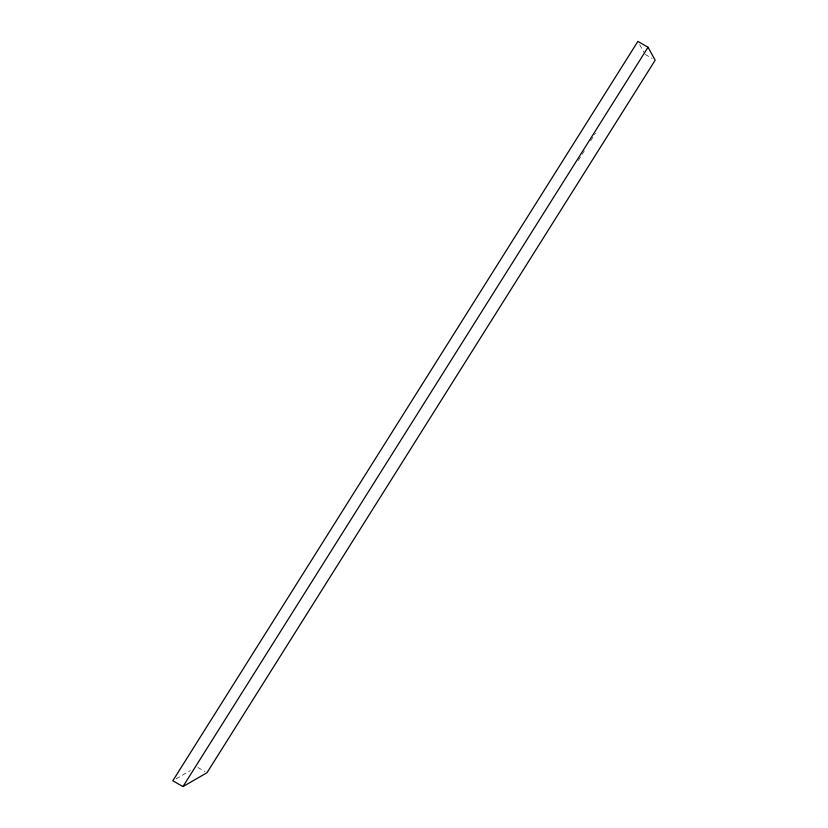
<?xml version="1.0" encoding="UTF-8"?>
<svg xmlns="http://www.w3.org/2000/svg" width="828" height="828" viewBox="0 0 828 828"><rect width="100%" height="100%" fill="white"/><g stroke="black" fill="none" stroke-linecap="round" stroke-linejoin="round"><path stroke-width="0.62" stroke-dasharray="4.14 3.1" d="M578.265 160.518L585.148 149.568M590.654 140.812L595.467 133.153M176.095 778.858L190.295 770.661M645.043 54.348L652.143 58.446M197.861 767.463L204.961 771.551M639.671 44.64L643.853 52.195"/><path stroke-width="1.24" d="M182.957 786.6L648.024 47.258L637.881 41.4L172.824 780.742L182.957 786.6L206.99 772.731L655.176 60.206L648.024 47.258"/></g></svg>
